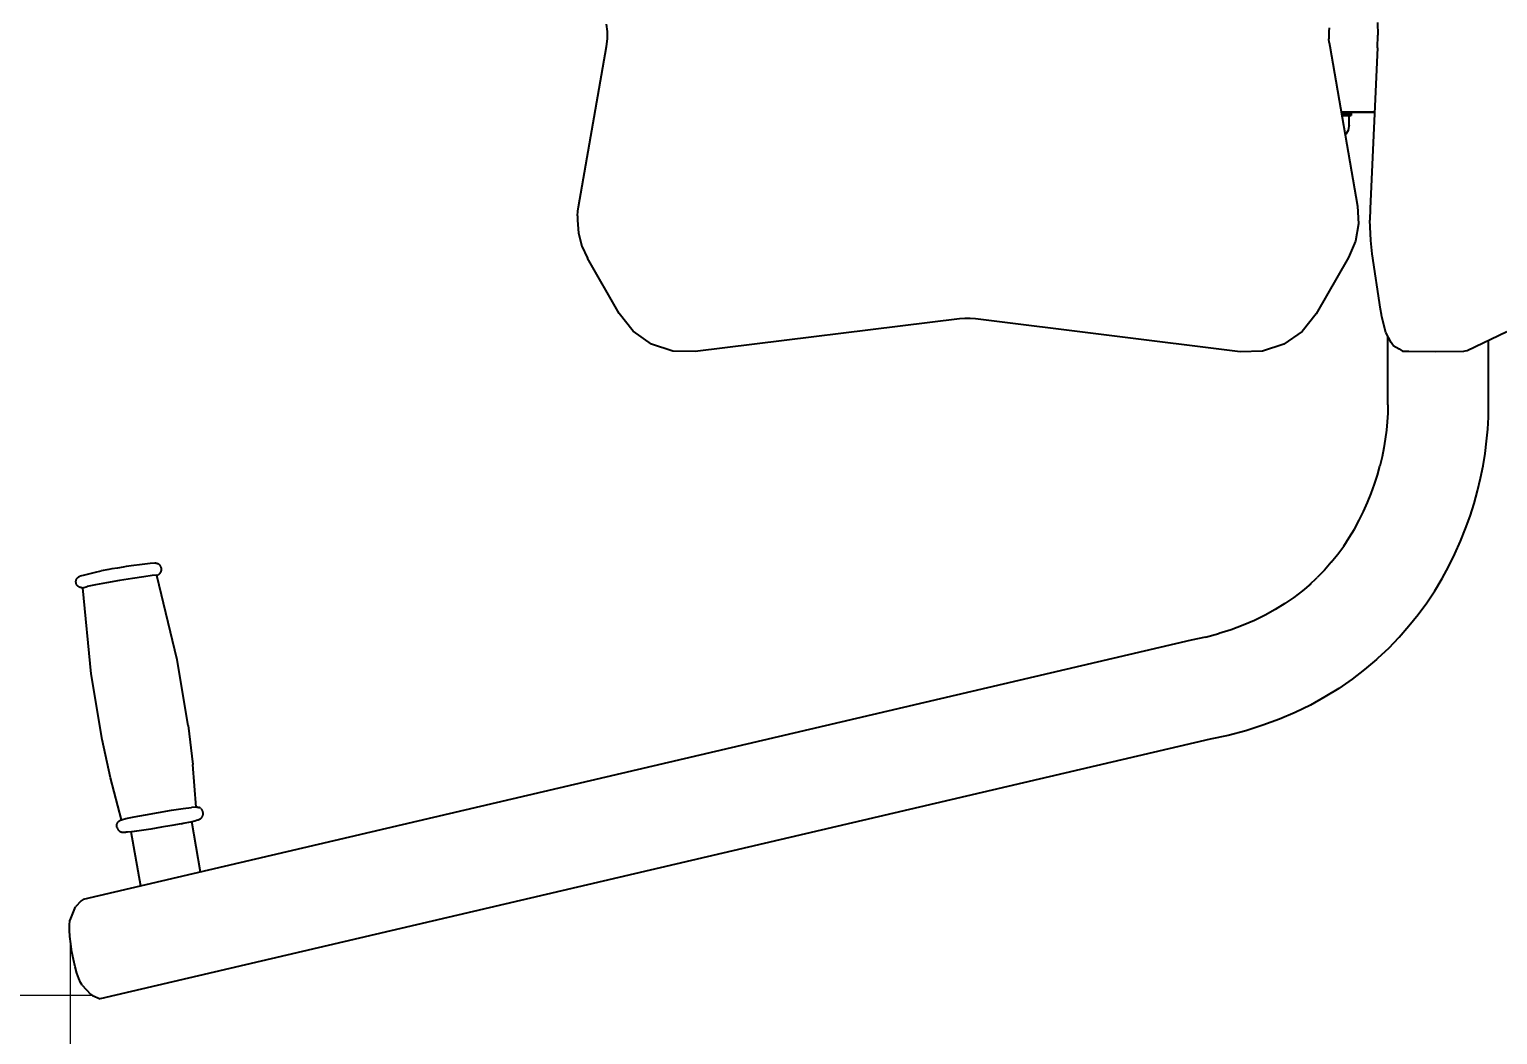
# Model space of a CAD drawing. Header units: millimetres. Extents: x -2631 to 1793, y -2071 to 1400.
# Drawn here: x -858 to -251, y -439 to -23 of the extents above; entities that cross this region are included whole.
import ezdxf

# ---------------------------------------------------------------- set-up
doc = ezdxf.new("R2010")
doc.units = ezdxf.units.MM
doc.layers.add('DIKOM_ОБЪЕКТ', color=7, linetype='Continuous')
doc.layers.add('DIKOM_РАЗМЕР_ОБЪЕКТА', color=7, linetype='Continuous')
doc.styles.add('style1', font='arial.ttf', dxfattribs={"width": 0.8})
doc.dimstyles.new('1-50', dxfattribs={"dimtxt": 300, "dimasz": 200, "dimexe": 100, "dimexo": 0, "dimgap": 100, "dimtad": 1, "dimdec": 0, "dimtxsty": 'style1', "dimcen": 0, "dimclrd": 7, "dimclre": 7, "dimadec": 1, "dimazin": 2, "dimtfac": 1, "dimtdec": 0, "dimtmove": 0, "dimatfit": 3, "dimfxl": 0, "dimlwd": 25, "dimlwe": 18, "dimarcsym": 0})

# ---------------------------------------------------------------- blocks, each defined once
blk = doc.blocks.new('*D2')
at = {"layer": 'Defpoints', "color": 0, "transparency": 16777216}
for p in [(776.46, -24.04, -0.21), (-840.77, -399.86, -0.21), (776.46, -909)]:
    blk.add_point(p, dxfattribs=at)
at = {"layer": 'DIKOM_РАЗМЕР_ОБЪЕКТА', "color": 7, "lineweight": 18, "transparency": 16777216}
for p, q in [((776.46, -24.04), (776.46, -1009)), ((-840.77, -399.86), (-840.77, -1009))]:
    blk.add_line(p, q, dxfattribs=at)
at = {"layer": 'DIKOM_РАЗМЕР_ОБЪЕКТА', "color": 7, "lineweight": 25, "transparency": 16777216}
blk.add_line((-640.77, -909), (576.46, -909), dxfattribs=at)
at = {"layer": 'DIKOM_РАЗМЕР_ОБЪЕКТА', "color": 7, "transparency": 16777216}
for points in [[(-640.77, -875.67), (-640.77, -942.33), (-840.77, -909)], [(576.46, -875.67), (576.46, -942.33), (776.46, -909)]]:
    blk.add_solid(points, dxfattribs=at)
at = {"layer": 'DIKOM_РАЗМЕР_ОБЪЕКТА', "color": 0, "transparency": 16777216, "insert": (-32.15, -655.83), "char_height": 300, "attachment_point": 5, "style": 'style1'}
blk.add_mtext('1617', dxfattribs=at)
blk = doc.blocks.new('*D3')
at = {"layer": 'Defpoints', "color": 0, "transparency": 16777216}
for p in [(-1020.5, 376.9), (-828.4, 376.9, -0.21), (-831.58, -422.64, -0.21)]:
    blk.add_point(p, dxfattribs=at)
at = {"layer": 'DIKOM_РАЗМЕР_ОБЪЕКТА', "color": 7, "lineweight": 18, "transparency": 16777216}
for p, q in [((-828.4, 376.9), (-1120.5, 376.9)), ((-831.58, -422.64), (-1120.5, -422.64))]:
    blk.add_line(p, q, dxfattribs=at)
at = {"layer": 'DIKOM_РАЗМЕР_ОБЪЕКТА', "color": 7, "lineweight": 25, "transparency": 16777216}
blk.add_line((-1020.5, -222.64), (-1020.5, 176.9), dxfattribs=at)
at = {"layer": 'DIKOM_РАЗМЕР_ОБЪЕКТА', "color": 7, "transparency": 16777216}
for points in [[(-1053.83, 176.9), (-987.17, 176.9), (-1020.5, 376.9)], [(-1053.83, -222.64), (-987.17, -222.64), (-1020.5, -422.64)]]:
    blk.add_solid(points, dxfattribs=at)
at = {"layer": 'DIKOM_РАЗМЕР_ОБЪЕКТА', "color": 0, "transparency": 16777216, "insert": (-1273.67, -22.87), "char_height": 300, "attachment_point": 5, "rotation": 90, "style": 'style1'}
blk.add_mtext('800', dxfattribs=at)

msp = doc.modelspace()

# ---------------------------------------------------------------- linework, layer by layer
at = {"layer": 'DIKOM_ОБЪЕКТ'}
for p, q in [((-618.79, -24.28, -0.21), (-619.15, -21.21, -0.21)), ((-320.47, -22.76, -0.21), (-320.6, -24.29, -0.21)), ((-300.57, -20.6, -0.21), (-300.44, -25.82, -0.21)), ((-619.15, -30.43, -0.21), (-618.79, -27.36, -0.21)), ((-618.79, -27.36, -0.21), (-618.79, -24.28, -0.21)), ((-320.6, -24.29, -0.21), (-320.64, -25.82, -0.21)), ((-320.64, -25.82, -0.21), (-320.6, -27.35, -0.21)), ((-320.47, -28.88, -0.21), (-320.6, -27.35, -0.21)), ((-320.47, -28.88, -0.21), (-320.25, -30.4, -0.21)), ((-300.57, -31.04, -0.21), (-300.44, -25.82, -0.21)), ((-630.72, -96.8, -0.21), (-619.15, -30.43, -0.21)), ((-320.25, -30.4, -0.21), (-308.79, -96.52, -0.21)), ((-300.57, -31.04, -0.21), (-303.57, -97.41, -0.21)), ((-301.77, -57.59, -0.21), (-315.54, -57.59, -0.21)), ((-315.54, -57.59, -0.21), (-301.77, -57.59, -0.21)), ((-315.46, -58.05, -0.21), (-314.62, -58.05, -0.21)), ((-314.45, -58.05, -0.21), (-315.46, -58.05, -0.21)), ((-315.29, -59.01, -0.21), (-314.52, -59.01, -0.21)), ((-315.29, -59.01, -0.21), (-314.55, -59.01, -0.21)), ((-315.29, -59.01, -0.21), (-313.34, -59.01, -0.21)), ((-315.29, -59.01, -0.21), (-312.3, -59.01, -0.21)), ((-315.29, -59.01, -0.21), (-313.32, -59.01, -0.21)), ((-314.55, -59.01, -0.21), (-315.29, -59.01, -0.21)), ((-312.57, -59.01, -0.21), (-315.29, -59.01, -0.21)), ((-312.55, -59.01, -0.21), (-315.29, -59.01, -0.21)), ((-314.52, -59.01, -0.21), (-315.29, -59.01, -0.21)), ((-315.29, -59.02, -0.21), (-314.62, -59.02, -0.21)), ((-314.45, -59.02, -0.21), (-315.29, -59.02, -0.21)), ((-314.62, -58.05, -0.21), (-313.38, -58.05, -0.21)), ((-314.62, -59.02, -0.21), (-313.38, -59.02, -0.21)), ((-313.34, -59.01, -0.21), (-314.55, -59.01, -0.21)), ((-313.32, -59.01, -0.21), (-314.52, -59.01, -0.21)), ((-313.28, -58.05, -0.21), (-314.45, -58.05, -0.21)), ((-313.28, -59.02, -0.21), (-314.45, -59.02, -0.21)), ((-313.38, -58.05, -0.21), (-312.43, -58.05, -0.21)), ((-313.38, -59.02, -0.21), (-312.43, -59.02, -0.21)), ((-313.34, -59.01, -0.21), (-312.57, -59.01, -0.21)), ((-313.32, -59.01, -0.21), (-312.55, -59.01, -0.21)), ((-312.33, -58.05, -0.21), (-313.28, -58.05, -0.21)), ((-312.33, -59.02, -0.21), (-313.28, -59.02, -0.21)), ((-312.3, -59.01, -0.21), (-312.57, -59.01, -0.21)), ((-312.3, -59.01, -0.21), (-312.55, -59.01, -0.21)), ((-312.43, -58.05, -0.21), (-311.77, -58.05, -0.21)), ((-312.43, -59.02, -0.21), (-311.77, -59.02, -0.21)), ((-311.68, -58.05, -0.21), (-312.33, -58.05, -0.21)), ((-311.68, -59.02, -0.21), (-312.33, -59.02, -0.21)), ((-312.3, -63, -0.21), (-312.3, -59.01, -0.21)), ((-311.77, -58.05, -0.21), (-311.42, -58.05, -0.21)), ((-311.77, -59.02, -0.21), (-311.42, -59.02, -0.21)), ((-311.38, -58.05, -0.21), (-311.68, -58.05, -0.21)), ((-311.38, -59.02, -0.21), (-311.68, -59.02, -0.21)), ((-311.42, -58.05, -0.21), (-311.38, -58.05, -0.21)), ((-311.42, -59.02, -0.21), (-311.38, -59.02, -0.21)), ((-311.38, -58.05, -0.21), (-311.38, -59.02, -0.21)), ((-313.59, -66.71, -0.21), (-313.91, -67, -0.21)), ((-312.71, -65.18, -0.21), (-313.59, -66.71, -0.21)), ((-312.31, -63.45, -0.21), (-312.71, -65.18, -0.21)), ((-312.3, -63, -0.21), (-312.31, -63.45, -0.21)), ((-630.99, -98.6, -0.21), (-630.72, -96.8, -0.21)), ((-308.79, -96.52, -0.21), (-308.38, -103.81, -0.21)), ((-631.14, -100.42, -0.21), (-631.19, -102.24, -0.21)), ((-631.19, -102.24, -0.21), (-630.72, -107.69, -0.21)), ((-631.14, -100.42, -0.21), (-630.99, -98.6, -0.21)), ((-303.57, -97.41, -0.21), (-303.67, -102.24, -0.21)), ((-303.31, -110.72, -0.21), (-303.67, -102.24, -0.21)), ((-630.72, -107.69, -0.21), (-629.32, -112.99, -0.21)), ((-308.38, -103.81, -0.21), (-309.65, -110.99, -0.21)), ((-629.32, -112.99, -0.21), (-627.02, -117.96, -0.21)), ((-309.65, -110.99, -0.21), (-312.52, -117.69, -0.21)), ((-302.72, -116.18, -0.21), (-303.31, -110.72, -0.21)), ((-613.94, -140.86, -0.21), (-627.02, -117.96, -0.21)), ((-312.52, -117.69, -0.21), (-325.88, -140.98, -0.21)), ((-299.33, -139.08, -0.21), (-302.72, -116.18, -0.21)), ((-298.92, -141.28, -0.21), (-299.33, -139.08, -0.21)), ((-608.21, -148.15, -0.21), (-613.94, -140.86, -0.21)), ((-473.31, -143.06, -0.21), (-582.54, -156.58, -0.21)), ((-471.11, -142.88, -0.21), (-473.31, -143.06, -0.21)), ((-468.91, -142.88, -0.21), (-471.11, -142.88, -0.21)), ((-466.71, -143.06, -0.21), (-468.91, -142.88, -0.21)), ((-357.26, -156.66, -0.21), (-466.71, -143.06, -0.21)), ((-325.88, -140.98, -0.21), (-331.61, -148.25, -0.21)), ((-298.69, -142.21, -0.21), (-298.92, -141.28, -0.21)), ((-297.03, -148.64, -0.21), (-298.69, -142.21, -0.21)), ((-600.61, -153.47, -0.21), (-608.21, -148.15, -0.21)), ((-331.61, -148.25, -0.21), (-339.2, -153.56, -0.21)), ((-294.93, -152.76, -0.21), (-297.03, -148.64, -0.21)), ((-296.23, -178.55, -0.21), (-296.23, -150.21, -0.21)), ((-263.43, -156.11, -0.21), (-247.14, -148.32, -0.21)), ((-591.81, -156.36, -0.21), (-600.61, -153.47, -0.21)), ((-582.54, -156.58, -0.21), (-591.81, -156.36, -0.21)), ((-348, -156.44, -0.21), (-357.26, -156.66, -0.21)), ((-339.2, -153.56, -0.21), (-348, -156.44, -0.21)), ((-293.99, -154, -0.21), (-294.93, -152.76, -0.21)), ((-293.99, -154, -0.21), (-291.56, -155.48, -0.21)), ((-291.56, -155.48, -0.21), (-290.14, -156.33, -0.21)), ((-290.14, -156.33, -0.21), (-287.61, -156.38, -0.21)), ((-287.61, -156.38, -0.21), (-276.7, -156.58, -0.21)), ((-276.7, -156.58, -0.21), (-264.86, -156.37, -0.21)), ((-264.86, -156.37, -0.21), (-264.33, -156.31, -0.21)), ((-264.33, -156.31, -0.21), (-263.43, -156.11, -0.21)), ((-254.61, -178.96, -0.21), (-254.61, -151.89, -0.21)), ((-296.23, -178.55, -0.21), (-296.3, -182.08, -0.21)), ((-254.7, -183.65, -0.21), (-254.61, -178.96, -0.21)), ((-296.5, -185.54, -0.21), (-296.83, -189.08, -0.21)), ((-296.3, -182.08, -0.21), (-296.5, -185.54, -0.21)), ((-296.21, -185.49, -0.21), (-296.5, -185.54, -0.21)), ((-254.98, -188.58, -0.21), (-254.7, -183.65, -0.21)), ((-297.29, -192.71, -0.21), (-297.89, -196.39, -0.21)), ((-296.83, -189.08, -0.21), (-297.29, -192.71, -0.21)), ((-256.09, -198.65, -0.21), (-255.44, -193.59, -0.21)), ((-255.44, -193.59, -0.21), (-254.98, -188.58, -0.21)), ((-298.64, -200.11, -0.21), (-299.53, -203.87, -0.21)), ((-297.89, -196.39, -0.21), (-298.64, -200.11, -0.21)), ((-256.92, -203.76, -0.21), (-256.09, -198.65, -0.21)), ((-300.56, -207.63, -0.21), (-299.53, -203.87, -0.21)), ((-257.95, -208.91, -0.21), (-256.92, -203.76, -0.21)), ((-303.1, -215.17, -0.21), (-301.76, -211.41, -0.21)), ((-301.76, -211.41, -0.21), (-300.56, -207.63, -0.21)), ((-259.18, -214.09, -0.21), (-257.95, -208.91, -0.21)), ((-304.6, -218.91, -0.21), (-303.1, -215.17, -0.21)), ((-260.62, -219.3, -0.21), (-259.18, -214.09, -0.21)), ((-308.07, -226.29, -0.21), (-306.25, -222.62, -0.21)), ((-306.25, -222.62, -0.21), (-304.6, -218.91, -0.21)), ((-264.13, -229.73, -0.21), (-262.27, -224.52, -0.21)), ((-262.27, -224.52, -0.21), (-260.62, -219.3, -0.21)), ((-312.18, -233.46, -0.21), (-310.05, -229.91, -0.21)), ((-310.05, -229.91, -0.21), (-308.07, -226.29, -0.21)), ((-266.21, -234.94, -0.21), (-264.13, -229.73, -0.21)), ((-314.49, -236.94, -0.21), (-312.18, -233.46, -0.21)), ((-268.52, -240.12, -0.21), (-266.21, -234.94, -0.21)), ((-319.61, -243.64, -0.21), (-316.96, -240.33, -0.21)), ((-316.96, -240.33, -0.21), (-314.49, -236.94, -0.21)), ((-271.07, -245.26, -0.21), (-268.52, -240.12, -0.21)), ((-836.53, -249.23, -0.21), (-834.73, -248.77, -0.21)), ((-834.73, -248.77, -0.21), (-830.32, -247.72, -0.21)), ((-830.32, -247.72, -0.21), (-828.01, -247.24, -0.21)), ((-824.89, -246.65, -0.21), (-828.01, -247.24, -0.21)), ((-823.62, -246.41, -0.21), (-824.89, -246.65, -0.21)), ((-821.31, -246.01, -0.21), (-823.62, -246.41, -0.21)), ((-819, -245.63, -0.21), (-821.31, -246.01, -0.21)), ((-817.74, -245.45, -0.21), (-819, -245.63, -0.21)), ((-814.58, -244.97, -0.21), (-817.74, -245.45, -0.21)), ((-812.22, -244.66, -0.21), (-814.58, -244.97, -0.21)), ((-807.74, -244.21, -0.21), (-812.22, -244.66, -0.21)), ((-805.84, -244.05, -0.21), (-807.74, -244.21, -0.21)), ((-805.7, -244.05, -0.21), (-805.84, -244.05, -0.21)), ((-805.54, -244.06, -0.21), (-805.7, -244.05, -0.21)), ((-805.35, -244.09, -0.21), (-805.54, -244.06, -0.21)), ((-805.15, -244.13, -0.21), (-805.35, -244.09, -0.21)), ((-804.93, -244.18, -0.21), (-805.15, -244.13, -0.21)), ((-804.82, -244.22, -0.21), (-804.93, -244.18, -0.21)), ((-804.7, -244.26, -0.21), (-804.82, -244.22, -0.21)), ((-804.59, -244.3, -0.21), (-804.7, -244.26, -0.21)), ((-804.63, -248.85, -0.21), (-804.51, -248.8, -0.21)), ((-804.47, -244.35, -0.21), (-804.59, -244.3, -0.21)), ((-804.51, -248.8, -0.21), (-804.39, -248.73, -0.21)), ((-804.36, -244.41, -0.21), (-804.47, -244.35, -0.21)), ((-804.39, -248.73, -0.21), (-804.28, -248.67, -0.21)), ((-804.24, -244.47, -0.21), (-804.36, -244.41, -0.21)), ((-804.28, -248.67, -0.21), (-804.18, -248.6, -0.21)), ((-804.13, -244.55, -0.21), (-804.24, -244.47, -0.21)), ((-804.18, -248.6, -0.21), (-804.08, -248.53, -0.21)), ((-804.02, -244.62, -0.21), (-804.13, -244.55, -0.21)), ((-804.08, -248.53, -0.21), (-803.98, -248.46, -0.21)), ((-803.92, -244.71, -0.21), (-804.02, -244.62, -0.21)), ((-803.98, -248.46, -0.21), (-803.89, -248.39, -0.21)), ((-803.81, -244.8, -0.21), (-803.92, -244.71, -0.21)), ((-803.89, -248.39, -0.21), (-803.81, -248.31, -0.21)), ((-803.71, -244.9, -0.21), (-803.81, -244.8, -0.21)), ((-803.81, -248.31, -0.21), (-803.73, -248.23, -0.21)), ((-803.73, -248.23, -0.21), (-803.66, -248.15, -0.21)), ((-803.62, -245.01, -0.21), (-803.71, -244.9, -0.21)), ((-803.66, -248.15, -0.21), (-803.59, -248.07, -0.21)), ((-803.53, -245.13, -0.21), (-803.62, -245.01, -0.21)), ((-803.59, -248.07, -0.21), (-803.53, -247.99, -0.21)), ((-803.45, -245.26, -0.21), (-803.53, -245.13, -0.21)), ((-803.53, -247.99, -0.21), (-803.47, -247.9, -0.21)), ((-803.47, -247.9, -0.21), (-803.42, -247.82, -0.21)), ((-803.37, -245.39, -0.21), (-803.45, -245.26, -0.21)), ((-803.42, -247.82, -0.21), (-803.37, -247.74, -0.21)), ((-803.3, -245.54, -0.21), (-803.37, -245.39, -0.21)), ((-803.37, -247.74, -0.21), (-803.32, -247.65, -0.21)), ((-803.32, -247.65, -0.21), (-803.28, -247.57, -0.21)), ((-803.24, -245.7, -0.21), (-803.3, -245.54, -0.21)), ((-803.28, -247.57, -0.21), (-803.24, -247.48, -0.21)), ((-803.19, -245.86, -0.21), (-803.24, -245.7, -0.21)), ((-803.24, -247.48, -0.21), (-803.21, -247.4, -0.21)), ((-803.21, -247.4, -0.21), (-803.18, -247.32, -0.21)), ((-803.15, -246.04, -0.21), (-803.19, -245.86, -0.21)), ((-803.18, -247.32, -0.21), (-803.16, -247.24, -0.21)), ((-803.16, -247.24, -0.21), (-803.14, -247.16, -0.21)), ((-803.12, -246.23, -0.21), (-803.15, -246.04, -0.21)), ((-803.14, -247.16, -0.21), (-803.12, -247.08, -0.21)), ((-803.09, -246.43, -0.21), (-803.12, -246.23, -0.21)), ((-803.12, -247.08, -0.21), (-803.08, -246.78, -0.21)), ((-803.08, -246.64, -0.21), (-803.09, -246.43, -0.21)), ((-803.08, -246.71, -0.21), (-803.08, -246.64, -0.21)), ((-803.08, -246.78, -0.21), (-803.08, -246.71, -0.21)), ((-322.43, -246.85, -0.21), (-325.43, -249.96, -0.21)), ((-319.61, -243.64, -0.21), (-322.43, -246.85, -0.21)), ((-273.85, -250.36, -0.21), (-271.07, -245.26, -0.21)), ((-838.44, -251.48, -0.21), (-838.42, -251.32, -0.21)), ((-838.44, -251.64, -0.21), (-838.44, -251.48, -0.21)), ((-838.44, -251.82, -0.21), (-838.44, -251.64, -0.21)), ((-838.42, -252, -0.21), (-838.44, -251.82, -0.21)), ((-838.42, -251.32, -0.21), (-838.4, -251.16, -0.21)), ((-838.39, -252.19, -0.21), (-838.42, -252, -0.21)), ((-838.4, -251.16, -0.21), (-838.36, -251.01, -0.21)), ((-838.35, -252.39, -0.21), (-838.39, -252.19, -0.21)), ((-838.36, -251.01, -0.21), (-838.31, -250.87, -0.21)), ((-838.29, -252.59, -0.21), (-838.35, -252.39, -0.21)), ((-838.31, -250.87, -0.21), (-838.26, -250.74, -0.21)), ((-838.27, -252.65, -0.21), (-838.29, -252.59, -0.21)), ((-838.24, -252.72, -0.21), (-838.27, -252.65, -0.21)), ((-838.26, -250.74, -0.21), (-838.2, -250.61, -0.21)), ((-838.22, -252.78, -0.21), (-838.24, -252.72, -0.21)), ((-838.18, -252.85, -0.21), (-838.22, -252.78, -0.21)), ((-838.2, -250.61, -0.21), (-838.13, -250.49, -0.21)), ((-838.15, -252.92, -0.21), (-838.18, -252.85, -0.21)), ((-838.11, -252.99, -0.21), (-838.15, -252.92, -0.21)), ((-838.13, -250.49, -0.21), (-838.06, -250.37, -0.21)), ((-838.07, -253.06, -0.21), (-838.11, -252.99, -0.21)), ((-838.02, -253.13, -0.21), (-838.07, -253.06, -0.21)), ((-838.06, -250.37, -0.21), (-837.98, -250.26, -0.21)), ((-837.97, -253.19, -0.21), (-838.02, -253.13, -0.21)), ((-837.98, -250.26, -0.21), (-837.9, -250.16, -0.21)), ((-837.92, -253.26, -0.21), (-837.97, -253.19, -0.21)), ((-837.86, -253.33, -0.21), (-837.92, -253.26, -0.21)), ((-837.9, -250.16, -0.21), (-837.81, -250.06, -0.21)), ((-837.8, -253.4, -0.21), (-837.86, -253.33, -0.21)), ((-837.81, -250.06, -0.21), (-837.72, -249.97, -0.21)), ((-837.73, -253.47, -0.21), (-837.8, -253.4, -0.21)), ((-837.66, -253.53, -0.21), (-837.73, -253.47, -0.21)), ((-837.72, -249.97, -0.21), (-837.63, -249.88, -0.21)), ((-837.59, -253.59, -0.21), (-837.66, -253.53, -0.21)), ((-837.63, -249.88, -0.21), (-837.54, -249.8, -0.21)), ((-837.51, -253.65, -0.21), (-837.59, -253.59, -0.21)), ((-837.54, -249.8, -0.21), (-837.44, -249.73, -0.21)), ((-837.42, -253.71, -0.21), (-837.51, -253.65, -0.21)), ((-837.44, -249.73, -0.21), (-837.35, -249.66, -0.21)), ((-837.34, -253.77, -0.21), (-837.42, -253.71, -0.21)), ((-837.35, -249.66, -0.21), (-837.16, -249.53, -0.21)), ((-837.25, -253.83, -0.21), (-837.34, -253.77, -0.21)), ((-837.15, -253.88, -0.21), (-837.25, -253.83, -0.21)), ((-837.16, -249.53, -0.21), (-836.98, -249.43, -0.21)), ((-837.05, -253.92, -0.21), (-837.15, -253.88, -0.21)), ((-836.95, -253.97, -0.21), (-837.05, -253.92, -0.21)), ((-836.98, -249.43, -0.21), (-836.81, -249.35, -0.21)), ((-836.84, -254.01, -0.21), (-836.95, -253.97, -0.21)), ((-836.73, -254.05, -0.21), (-836.84, -254.01, -0.21)), ((-836.81, -249.35, -0.21), (-836.66, -249.28, -0.21)), ((-836.61, -254.08, -0.21), (-836.73, -254.05, -0.21)), ((-836.66, -249.28, -0.21), (-836.53, -249.23, -0.21)), ((-836.49, -254.11, -0.21), (-836.61, -254.08, -0.21)), ((-836.36, -254.13, -0.21), (-836.49, -254.11, -0.21)), ((-836.23, -254.15, -0.21), (-836.36, -254.13, -0.21)), ((-836.09, -254.17, -0.21), (-836.23, -254.15, -0.21)), ((-835.95, -254.18, -0.21), (-836.09, -254.17, -0.21)), ((-835.81, -254.18, -0.21), (-835.95, -254.18, -0.21)), ((-835.81, -254.18, -0.21), (-835.66, -254.18, -0.21)), ((-835.66, -254.18, -0.21), (-833.86, -253.71, -0.21)), ((-832.16, -289.8, -0.21), (-835.66, -254.18, -0.21)), ((-830.42, -253.01, -0.21), (-833.86, -253.71, -0.21)), ((-825.77, -252.14, -0.21), (-830.42, -253.01, -0.21)), ((-820.47, -251.21, -0.21), (-825.77, -252.14, -0.21)), ((-815.14, -250.34, -0.21), (-820.47, -251.21, -0.21)), ((-810.44, -249.63, -0.21), (-815.14, -250.34, -0.21)), ((-806.93, -249.17, -0.21), (-810.44, -249.63, -0.21)), ((-805.04, -249.01, -0.21), (-806.93, -249.17, -0.21)), ((-805.04, -249.01, -0.21), (-804.9, -248.96, -0.21)), ((-804.99, -249.17, -0.21), (-805.04, -249.01, -0.21)), ((-796.6, -283.99, -0.21), (-804.99, -249.17, -0.21)), ((-804.9, -248.96, -0.21), (-804.76, -248.91, -0.21)), ((-804.76, -248.91, -0.21), (-804.63, -248.85, -0.21)), ((-328.14, -252.54, -0.21), (-331.5, -255.4, -0.21)), ((-328.61, -252.96, -0.21), (-325.43, -249.96, -0.21)), ((-328.14, -252.54, -0.21), (-328.61, -252.96, -0.21)), ((-276.89, -255.39, -0.21), (-273.85, -250.36, -0.21)), ((-338.81, -260.74, -0.21), (-342.77, -263.2, -0.21)), ((-335.05, -258.14, -0.21), (-338.81, -260.74, -0.21)), ((-331.5, -255.4, -0.21), (-335.05, -258.14, -0.21)), ((-283.71, -265.2, -0.21), (-280.17, -260.34, -0.21)), ((-280.17, -260.34, -0.21), (-276.89, -255.39, -0.21)), ((-346.96, -265.52, -0.21), (-351.39, -267.68, -0.21)), ((-342.77, -263.2, -0.21), (-346.96, -265.52, -0.21)), ((-287.51, -269.95, -0.21), (-283.71, -265.2, -0.21)), ((-360.97, -271.5, -0.21), (-366.15, -273.13, -0.21)), ((-356.05, -269.68, -0.21), (-360.97, -271.5, -0.21)), ((-351.39, -267.68, -0.21), (-356.05, -269.68, -0.21)), ((-291.57, -274.58, -0.21), (-287.51, -269.95, -0.21)), ((-377.48, -275.81, -0.21), (-835.51, -383.07, -0.21)), ((-371.6, -274.56, -0.21), (-377.48, -275.81, -0.21)), ((-371.6, -274.56, -0.21), (-366.15, -273.13, -0.21)), ((-295.9, -279.07, -0.21), (-300.51, -283.4, -0.21)), ((-295.9, -279.07, -0.21), (-291.57, -274.58, -0.21)), ((-792.01, -311.13, -0.21), (-796.6, -283.99, -0.21)), ((-300.98, -283.82, -0.21), (-305.88, -287.99, -0.21)), ((-300.51, -283.4, -0.21), (-300.98, -283.82, -0.21)), ((-827.59, -316.94, -0.21), (-832.16, -289.8, -0.21)), ((-305.88, -287.99, -0.21), (-311.05, -291.98, -0.21)), ((-316.5, -295.76, -0.21), (-322.23, -299.31, -0.21)), ((-311.05, -291.98, -0.21), (-316.5, -295.76, -0.21)), ((-328.23, -302.63, -0.21), (-334.5, -305.7, -0.21)), ((-322.23, -299.31, -0.21), (-328.23, -302.63, -0.21)), ((-341.04, -308.5, -0.21), (-347.85, -311.01, -0.21)), ((-334.5, -305.7, -0.21), (-341.04, -308.5, -0.21)), ((-792.01, -311.13, -0.21), (-790.11, -327.2, -0.21)), ((-362.26, -315.17, -0.21), (-369.72, -316.75, -0.21)), ((-354.93, -313.24, -0.21), (-362.26, -315.17, -0.21)), ((-347.85, -311.01, -0.21), (-354.93, -313.24, -0.21)), ((-369.72, -316.75, -0.21), (-828.4, -424.12, -0.21)), ((-824.1, -332.75, -0.21), (-827.59, -316.94, -0.21)), ((-788.7, -344.8, -0.21), (-790.11, -327.2, -0.21)), ((-819.62, -350.02, -0.21), (-824.1, -332.75, -0.21)), ((-798.92, -346.15, -0.21), (-794.18, -345.43, -0.21)), ((-794.18, -345.43, -0.21), (-790.64, -344.96, -0.21)), ((-788.73, -344.8, -0.21), (-790.64, -344.96, -0.21)), ((-788.49, -344.81, -0.21), (-788.73, -344.8, -0.21)), ((-788.49, -344.81, -0.21), (-788.27, -344.82, -0.21)), ((-788.08, -344.85, -0.21), (-788.27, -344.82, -0.21)), ((-788.08, -344.85, -0.21), (-787.9, -344.89, -0.21)), ((-787.74, -344.93, -0.21), (-787.9, -344.89, -0.21)), ((-787.74, -344.93, -0.21), (-787.58, -344.98, -0.21)), ((-787.43, -345.04, -0.21), (-787.58, -344.98, -0.21)), ((-787.43, -345.04, -0.21), (-787.28, -345.11, -0.21)), ((-787.14, -345.19, -0.21), (-787.28, -345.11, -0.21)), ((-787.14, -345.19, -0.21), (-787, -345.28, -0.21)), ((-786.87, -345.38, -0.21), (-787, -345.28, -0.21)), ((-786.87, -345.38, -0.21), (-786.75, -345.49, -0.21)), ((-786.63, -345.6, -0.21), (-786.75, -345.49, -0.21)), ((-786.52, -345.72, -0.21), (-786.63, -345.6, -0.21)), ((-786.43, -345.84, -0.21), (-786.52, -345.72, -0.21)), ((-786.34, -345.97, -0.21), (-786.43, -345.84, -0.21)), ((-821.53, -352.06, -0.21), (-821.5, -351.91, -0.21)), ((-821.5, -351.91, -0.21), (-821.46, -351.76, -0.21)), ((-821.46, -351.76, -0.21), (-821.41, -351.61, -0.21)), ((-821.41, -351.61, -0.21), (-821.34, -351.46, -0.21)), ((-821.34, -351.46, -0.21), (-821.27, -351.32, -0.21)), ((-821.27, -351.32, -0.21), (-821.19, -351.18, -0.21)), ((-821.19, -351.18, -0.21), (-821.1, -351.04, -0.21)), ((-821.1, -351.04, -0.21), (-821, -350.91, -0.21)), ((-821, -350.91, -0.21), (-820.89, -350.79, -0.21)), ((-820.89, -350.79, -0.21), (-820.77, -350.67, -0.21)), ((-820.77, -350.67, -0.21), (-820.64, -350.57, -0.21)), ((-820.64, -350.57, -0.21), (-820.52, -350.47, -0.21)), ((-820.52, -350.47, -0.21), (-820.38, -350.37, -0.21)), ((-820.38, -350.37, -0.21), (-820.22, -350.28, -0.21)), ((-820.22, -350.28, -0.21), (-820.04, -350.19, -0.21)), ((-820.04, -350.19, -0.21), (-819.85, -350.11, -0.21)), ((-819.85, -350.11, -0.21), (-819.62, -350.02, -0.21)), ((-819.62, -350.02, -0.21), (-817.8, -349.55, -0.21)), ((-817.8, -349.55, -0.21), (-814.34, -348.84, -0.21)), ((-814.34, -348.84, -0.21), (-809.65, -347.96, -0.21)), ((-809.65, -347.96, -0.21), (-804.29, -347.03, -0.21)), ((-804.29, -347.03, -0.21), (-798.92, -346.15, -0.21)), ((-794.99, -351.7, -0.21), (-798.8, -352.41, -0.21)), ((-794.99, -351.7, -0.21), (-794.07, -351.52, -0.21)), ((-794.07, -351.52, -0.21), (-790.94, -350.88, -0.21)), ((-790.94, -350.88, -0.21), (-789.3, -350.45, -0.21)), ((-786.93, -371.69, -0.21), (-790.54, -350.77, -0.21)), ((-789.3, -350.45, -0.21), (-788.68, -350.29, -0.21)), ((-788.68, -350.29, -0.21), (-788.13, -350.12, -0.21)), ((-788.13, -350.12, -0.21), (-787.87, -350.03, -0.21)), ((-787.87, -350.03, -0.21), (-787.64, -349.94, -0.21)), ((-787.64, -349.94, -0.21), (-787.42, -349.84, -0.21)), ((-787.42, -349.84, -0.21), (-787.22, -349.74, -0.21)), ((-787.22, -349.74, -0.21), (-787.04, -349.64, -0.21)), ((-787.04, -349.64, -0.21), (-786.96, -349.58, -0.21)), ((-786.96, -349.58, -0.21), (-786.88, -349.53, -0.21)), ((-786.88, -349.53, -0.21), (-786.81, -349.47, -0.21)), ((-786.81, -349.47, -0.21), (-786.74, -349.42, -0.21)), ((-786.74, -349.42, -0.21), (-786.68, -349.36, -0.21)), ((-786.68, -349.36, -0.21), (-786.62, -349.3, -0.21)), ((-786.62, -349.3, -0.21), (-786.49, -349.15, -0.21)), ((-786.49, -349.15, -0.21), (-786.36, -348.97, -0.21)), ((-786.36, -348.97, -0.21), (-786.29, -348.88, -0.21)), ((-786.25, -346.1, -0.21), (-786.34, -345.97, -0.21)), ((-786.29, -348.88, -0.21), (-786.22, -348.78, -0.21)), ((-786.18, -346.24, -0.21), (-786.25, -346.1, -0.21)), ((-786.22, -348.78, -0.21), (-786.16, -348.67, -0.21)), ((-786.12, -346.38, -0.21), (-786.18, -346.24, -0.21)), ((-786.16, -348.67, -0.21), (-786.1, -348.55, -0.21)), ((-786.06, -346.52, -0.21), (-786.12, -346.38, -0.21)), ((-786.1, -348.55, -0.21), (-786.04, -348.43, -0.21)), ((-786.02, -346.66, -0.21), (-786.06, -346.52, -0.21)), ((-786.04, -348.43, -0.21), (-786, -348.29, -0.21)), ((-785.96, -346.85, -0.21), (-786.02, -346.66, -0.21)), ((-786, -348.29, -0.21), (-785.95, -348.15, -0.21)), ((-785.92, -347, -0.21), (-785.96, -346.85, -0.21)), ((-785.95, -348.15, -0.21), (-785.92, -348, -0.21)), ((-785.9, -347.14, -0.21), (-785.92, -347, -0.21)), ((-785.92, -348, -0.21), (-785.89, -347.84, -0.21)), ((-785.88, -347.29, -0.21), (-785.9, -347.14, -0.21)), ((-785.89, -347.84, -0.21), (-785.88, -347.67, -0.21)), ((-785.87, -347.48, -0.21), (-785.88, -347.29, -0.21)), ((-785.88, -347.67, -0.21), (-785.87, -347.48, -0.21)), ((-821.58, -352.52, -0.21), (-821.57, -352.37, -0.21)), ((-821.57, -352.67, -0.21), (-821.58, -352.52, -0.21)), ((-821.57, -352.37, -0.21), (-821.56, -352.21, -0.21)), ((-821.56, -352.82, -0.21), (-821.57, -352.67, -0.21)), ((-821.56, -352.21, -0.21), (-821.53, -352.06, -0.21)), ((-821.54, -352.97, -0.21), (-821.56, -352.82, -0.21)), ((-821.5, -353.11, -0.21), (-821.54, -352.97, -0.21)), ((-821.45, -353.3, -0.21), (-821.5, -353.11, -0.21)), ((-821.45, -353.3, -0.21), (-821.39, -353.48, -0.21)), ((-821.39, -353.48, -0.21), (-821.33, -353.66, -0.21)), ((-821.33, -353.66, -0.21), (-821.26, -353.81, -0.21)), ((-821.26, -353.81, -0.21), (-821.18, -353.96, -0.21)), ((-821.18, -353.96, -0.21), (-821.1, -354.09, -0.21)), ((-821.1, -354.09, -0.21), (-821.01, -354.21, -0.21)), ((-821.01, -354.21, -0.21), (-820.92, -354.32, -0.21)), ((-820.92, -354.32, -0.21), (-820.83, -354.42, -0.21)), ((-820.83, -354.42, -0.21), (-820.73, -354.51, -0.21)), ((-820.73, -354.51, -0.21), (-820.64, -354.59, -0.21)), ((-820.64, -354.59, -0.21), (-820.54, -354.67, -0.21)), ((-820.54, -354.67, -0.21), (-820.45, -354.73, -0.21)), ((-820.45, -354.73, -0.21), (-820.26, -354.85, -0.21)), ((-820.26, -354.85, -0.21), (-820.09, -354.95, -0.21)), ((-820.09, -354.95, -0.21), (-820.02, -354.99, -0.21)), ((-820.02, -354.99, -0.21), (-819.94, -355.02, -0.21)), ((-819.94, -355.02, -0.21), (-819.86, -355.05, -0.21)), ((-819.86, -355.05, -0.21), (-819.77, -355.08, -0.21)), ((-819.77, -355.08, -0.21), (-819.68, -355.11, -0.21)), ((-819.68, -355.11, -0.21), (-819.58, -355.13, -0.21)), ((-819.58, -355.13, -0.21), (-819.38, -355.17, -0.21)), ((-819.38, -355.17, -0.21), (-819.16, -355.2, -0.21)), ((-819.16, -355.2, -0.21), (-818.92, -355.22, -0.21)), ((-818.92, -355.22, -0.21), (-818.67, -355.23, -0.21)), ((-818.67, -355.23, -0.21), (-818.4, -355.24, -0.21)), ((-818.4, -355.24, -0.21), (-817.82, -355.22, -0.21)), ((-817.19, -355.16, -0.21), (-817.82, -355.22, -0.21)), ((-815.46, -355.02, -0.21), (-817.19, -355.16, -0.21)), ((-811.69, -377.49, -0.21), (-815.57, -355.03, -0.21)), ((-812.27, -354.6, -0.21), (-815.46, -355.02, -0.21)), ((-814.21, -354.84, -0.21), (-815.46, -355.02, -0.21)), ((-811.34, -354.46, -0.21), (-814.21, -354.84, -0.21)), ((-811.34, -354.46, -0.21), (-812.27, -354.6, -0.21)), ((-807.5, -353.88, -0.21), (-811.34, -354.46, -0.21)), ((-803.14, -353.17, -0.21), (-807.5, -353.88, -0.21)), ((-798.8, -352.41, -0.21), (-803.14, -353.17, -0.21)), ((-840.59, -390.8, -0.21), (-838.66, -386.05, -0.21)), ((-836.24, -383.61, -0.21), (-838.66, -386.05, -0.21)), ((-835.51, -383.07, -0.21), (-836.24, -383.61, -0.21)), ((-841.1, -395.74, -0.21), (-841.09, -393.54, -0.21)), ((-841.09, -393.54, -0.21), (-840.92, -391.87, -0.21)), ((-840.92, -391.87, -0.21), (-840.59, -390.8, -0.21)), ((-840.93, -398.37, -0.21), (-841.1, -395.74, -0.21)), ((-840.6, -401.34, -0.21), (-840.93, -398.37, -0.21)), ((-840.11, -404.6, -0.21), (-840.6, -401.34, -0.21)), ((-839.48, -407.86, -0.21), (-840.11, -404.6, -0.21)), ((-838.77, -410.84, -0.21), (-839.48, -407.86, -0.21)), ((-838.03, -413.47, -0.21), (-838.77, -410.84, -0.21)), ((-837.26, -415.67, -0.21), (-838.03, -413.47, -0.21)), ((-836.51, -417.34, -0.21), (-837.26, -415.67, -0.21)), ((-835.81, -418.41, -0.21), (-836.51, -417.34, -0.21)), ((-835.81, -418.41, -0.21), (-832.41, -422.15, -0.21)), ((-832.41, -422.15, -0.21), (-831.58, -422.64, -0.21)), ((-831.58, -422.64, -0.21), (-828.4, -424.12, -0.21))]:
    msp.add_line(p, q, dxfattribs=at)

# ---------------------------------------------------------------- dimensions: what is measured, and where the dimension line sits
at = {"layer": 'DIKOM_РАЗМЕР_ОБЪЕКТА'}
dim = msp.add_linear_dim(base=(-1020.5, 376.9), p1=(-831.58, -422.64, -0.21), p2=(-828.4, 376.9, -0.21), angle=90, dimstyle='1-50', dxfattribs=at)
dim.commit()
dim.dimension.update_dxf_attribs({"geometry": '*D3', "text_midpoint": (-1273.67, -22.87)})
dim = msp.add_linear_dim(base=(776.46, -909), p1=(-840.77, -399.86, -0.21), p2=(776.46, -24.04, -0.21), dimstyle='1-50', dxfattribs=at)
dim.commit()
dim.dimension.update_dxf_attribs({"geometry": '*D2', "text_midpoint": (-32.15, -655.83)})

doc.saveas('drawing.dxf')
